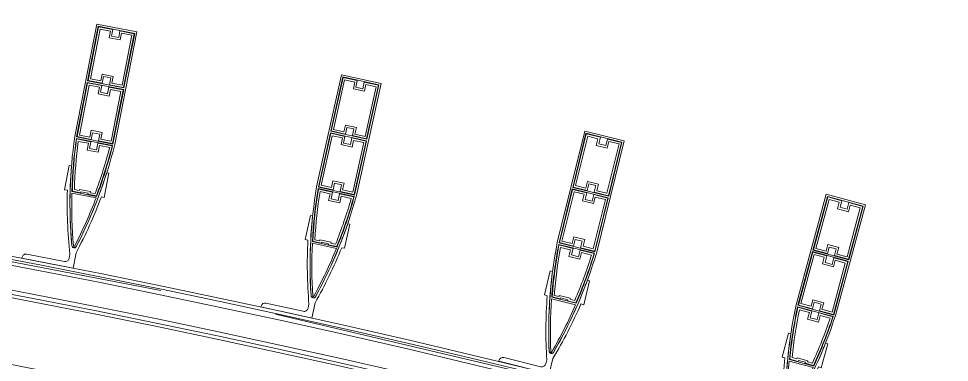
# Model space of a CAD drawing. Header units: millimetres. Extents: x 48966 to 155647, y -43515 to 26217.
# Drawn here: x 119156 to 120301, y 23853 to 24276 of the extents above; entities that cross this region are included whole.
import ezdxf

# ---------------------------------------------------------------- set-up
doc = ezdxf.new("R2010")
doc.units = ezdxf.units.MM
for name, color, linetype, lineweight in [('Обобщенные модели', 7, 'Continuous', 9), ('Обобщенные модели-1', 7, 'Continuous', 18), ('Стены', 7, 'Continuous', 9)]:
    doc.layers.add(name, color=color, linetype=linetype, lineweight=lineweight)

# ---------------------------------------------------------------- blocks, each defined once
blk = doc.blocks.new('Обвязочная балка 1 - Обвязочная балка 1-1451838-План 5-го этажа на отм_ _12_600')
at = {"layer": 'Обобщенные модели'}
for p, q in [((119331.5545655527, 23941.5302271243), (119013.0043873536, 24003.05683851292)), ((119896.6949899285, 23812.66652059957), (119472.6259966436, 23912.31573819218))]:
    blk.add_line(p, q, dxfattribs=at)
for radius, start, end in [(12629.02746373029, 359.9999999999995, 89.99999999999984), (12599.1490017062, 2.035554996136651e-13, 90.00000000000026)]:
    blk.add_arc((116781.6795116756, 11567.12158548958), radius, start, end, dxfattribs=at)
at = {"layer": 'Обобщенные модели-1'}
for radius, start, end in [(12639.94434061174, 359.9999999999995, 89.99999999999984), (12635.94434061175, 2.035554996136651e-13, 90.00000000000026), (12593.94434061173, 359.9999999999995, 90.00000000000006), (12589.94434061173, 1.717499527990299e-13, 90.00000000000038)]:
    blk.add_arc((116781.6795116756, 11567.12158548958), radius, start, end, dxfattribs=at)
blk = doc.blocks.new('Профиль ламели727 - Профиль ламели-1709081-План 5-го этажа на отм_ _12_600')
at = {"layer": 'Обобщенные модели-1'}
for p, q in [((89806.85198909043, 24507.06592597865), (89806.8519890904, 24366.16592597862)), ((89856.8519890904, 24507.06592597865), (89806.85198909043, 24507.06592597865)), ((89809.0519890904, 24436.46592597864), (89809.0519890904, 24504.86592597864)), ((89809.0519890904, 24504.86592597864), (89854.65198909042, 24504.86592597864)), ((89827.4019890904, 24504.36592597864), (89809.5519890904, 24504.36592597864)), ((89809.5519890904, 24504.36592597864), (89809.55198909041, 24436.96592597865)), ((89812.05198909043, 24439.46592597864), (89812.0519890904, 24501.86592597865)), ((89812.0519890904, 24501.86592597865), (89824.90198909039, 24501.86592597865)), ((89824.90198909039, 24501.86592597865), (89824.9019890904, 24493.46592597865)), ((89827.40198909042, 24495.96592597866), (89827.4019890904, 24504.36592597864)), ((89854.15198909039, 24504.36592597864), (89836.3019890904, 24504.36592597864)), ((89836.3019890904, 24504.36592597864), (89836.30198909043, 24495.96592597866)), ((89838.80198909043, 24493.46592597866), (89838.80198909041, 24501.86592597865)), ((89838.80198909041, 24501.86592597865), (89851.65198909039, 24501.86592597865)), ((89851.65198909039, 24501.86592597865), (89851.65198909042, 24439.46592597864)), ((89854.1519890904, 24436.96592597865), (89854.15198909039, 24504.36592597864)), ((89854.65198909042, 24504.86592597864), (89854.65198909042, 24436.46592597864)), ((89856.8519890904, 24366.1659259786), (89856.8519890904, 24507.06592597865)), ((89824.9019890904, 24493.46592597865), (89838.80198909043, 24493.46592597866)), ((89836.30198909043, 24495.96592597866), (89827.40198909042, 24495.96592597866)), ((89838.80198909041, 24447.86592597865), (89824.9019890904, 24447.86592597864)), ((89824.9019890904, 24447.86592597864), (89824.9019890904, 24439.46592597864)), ((89827.4019890904, 24436.96592597864), (89827.40198909037, 24445.36592597864)), ((89827.40198909037, 24445.36592597864), (89836.3019890904, 24445.36592597864)), ((89836.3019890904, 24445.36592597864), (89836.30198909043, 24436.96592597864)), ((89838.80198909043, 24439.46592597864), (89838.80198909041, 24447.86592597865)), ((89854.65198909042, 24436.46592597864), (89809.0519890904, 24436.46592597864)), ((89809.05198909038, 24434.56592597865), (89854.65198909042, 24434.56592597865)), ((89809.0519890904, 24366.16592597865), (89809.05198909038, 24434.56592597865)), ((89809.55198909041, 24436.96592597865), (89827.4019890904, 24436.96592597864)), ((89827.40198909042, 24434.06592597864), (89809.5519890904, 24434.06592597864)), ((89809.5519890904, 24434.06592597864), (89809.5519890904, 24366.66592597864)), ((89824.9019890904, 24439.46592597864), (89812.05198909043, 24439.46592597864)), ((89827.4019890904, 24425.66592597865), (89827.40198909042, 24434.06592597864)), ((89836.30198909043, 24436.96592597864), (89854.1519890904, 24436.96592597865)), ((89854.15198909042, 24434.06592597864), (89836.3019890904, 24434.06592597864)), ((89836.3019890904, 24434.06592597864), (89836.3019890904, 24425.66592597865)), ((89851.65198909042, 24439.46592597864), (89838.80198909043, 24439.46592597864)), ((89854.15198909039, 24366.66592597864), (89854.15198909042, 24434.06592597864)), ((89854.65198909042, 24434.56592597865), (89854.65198909043, 24366.16592597865)), ((89812.05198909043, 24369.16592597864), (89812.05198909043, 24431.56592597864)), ((89812.05198909043, 24431.56592597864), (89824.90198909039, 24431.56592597864)), ((89824.90198909039, 24431.56592597864), (89824.90198909039, 24423.16592597865)), ((89824.90198909039, 24423.16592597865), (89838.80198909041, 24423.16592597865)), ((89836.3019890904, 24425.66592597865), (89827.4019890904, 24425.66592597865)), ((89838.80198909041, 24423.16592597865), (89838.80198909043, 24431.56592597864)), ((89838.80198909043, 24431.56592597864), (89851.65198909039, 24431.56592597864)), ((89851.65198909039, 24431.56592597864), (89851.65198909039, 24369.16592597864)), ((89838.80198909041, 24377.56592597865), (89824.9019890904, 24377.56592597865)), ((89824.9019890904, 24377.56592597865), (89824.9019890904, 24369.16592597864)), ((89838.80198909041, 24369.16592597865), (89838.80198909041, 24377.56592597865)), ((89854.65198909043, 24366.16592597865), (89809.0519890904, 24366.16592597865)), ((89809.5519890904, 24366.66592597864), (89827.40198909037, 24366.66592597864)), ((89824.9019890904, 24369.16592597864), (89812.05198909043, 24369.16592597864)), ((89827.40198909037, 24366.66592597864), (89827.40198909042, 24375.06592597864)), ((89827.40198909042, 24375.06592597864), (89836.3019890904, 24375.06592597864)), ((89836.3019890904, 24375.06592597864), (89836.3019890904, 24366.66592597864)), ((89836.3019890904, 24366.66592597864), (89854.15198909039, 24366.66592597864)), ((89851.65198909039, 24369.16592597864), (89838.80198909041, 24369.16592597865)), ((89809.14919151428, 24364.26592597865), (89854.55478666653, 24364.26592597866)), ((89827.4019890904, 24363.76592597865), (89809.5519890904, 24363.76592597866)), ((89812.19809834602, 24361.26592597863), (89824.90198909039, 24361.26592597864)), ((89824.90198909039, 24361.26592597864), (89824.90198909039, 24352.86592597864)), ((89827.4019890904, 24355.36592597864), (89827.4019890904, 24363.76592597865)), ((89836.3019890904, 24355.36592597865), (89827.4019890904, 24355.36592597864)), ((89854.1519890904, 24363.76592597865), (89836.3019890904, 24363.76592597865)), ((89836.3019890904, 24363.76592597865), (89836.3019890904, 24355.36592597865)), ((89838.80198909043, 24352.86592597864), (89838.80198909041, 24361.26592597864)), ((89838.80198909041, 24361.26592597864), (89851.50587983476, 24361.26592597864)), ((89824.90198909039, 24352.86592597864), (89838.80198909043, 24352.86592597864)), ((89809.781992046, 24330.06592597863), (89806.9269890904, 24330.06592597863)), ((89806.9269890904, 24330.06592597863), (89806.9269890904, 24299.66592597864)), ((89856.77698909039, 24330.06592597864), (89853.9219861348, 24330.06592597865)), ((89856.77698909037, 24299.66592597864), (89856.77698909039, 24330.06592597864)), ((89806.9269890904, 24299.66592597864), (89810.54223005513, 24299.66592597866)), ((89847.37777499427, 24299.16592597865), (89816.32620318655, 24299.16592597865)), ((89816.64944149723, 24297.26592597864), (89847.0545366836, 24297.26592597865)), ((89816.8019890904, 24299.66592597864), (89827.4019890904, 24299.66592597864)), ((89824.90198909039, 24302.16592597865), (89818.8809563321, 24302.16592597864)), ((89838.80198909043, 24303.46592597864), (89824.9019890904, 24303.46592597865)), ((89824.9019890904, 24303.46592597865), (89824.90198909039, 24302.16592597865)), ((89827.4019890904, 24299.66592597864), (89827.4019890904, 24300.96592597865)), ((89827.4019890904, 24300.96592597865), (89836.3019890904, 24300.96592597865)), ((89836.3019890904, 24300.96592597865), (89836.30198909038, 24299.66592597864)), ((89836.30198909038, 24299.66592597864), (89846.9019890904, 24299.66592597864)), ((89838.80198909043, 24302.16592597865), (89838.80198909043, 24303.46592597864)), ((89844.8230218487, 24302.16592597865), (89838.80198909043, 24302.16592597865)), ((89853.16174812565, 24299.66592597864), (89856.77698909037, 24299.66592597864)), ((89828.85198909038, 24223.04548676839), (89828.85198909038, 24218.06592597864)), ((89835.85198909038, 24207.06592597865), (89835.8519890904, 24226.27545576109)), ((89771.85198909037, 24208.06592597864), (89771.8519890904, 24207.06592597864)), ((89771.8519890904, 24207.06592597864), (89835.85198909038, 24207.06592597865)), ((89823.8519890904, 24213.06592597865), (89776.8519890904, 24213.06592597864))]:
    blk.add_line(p, q, dxfattribs=at)
for centre, radius, start, end in [((90380.64946821338, 24394.56844262965), 574.4999999999983, 182.8337823896691, 196.2257771774627), ((89283.0545099674, 24394.56844262965), 574.5000000000173, 343.774222822535, 357.1662176103294), ((90380.65914221479, 24394.32696804814), 572.3000000000077, 183.0109450341042, 189.571498616435), ((90380.44963062988, 24395.87702818088), 571.7999999999917, 183.2193057996185, 189.6866706437338), ((90380.46208070821, 24395.59574319173), 569.30000000001, 183.4571362504515, 189.4457399322552), ((89283.24189747259, 24395.59574319173), 569.2999999999984, 350.5542600677451, 356.5428637495489), ((89283.25434755092, 24395.87702818088), 571.7999999999964, 350.3133293562643, 356.78069420038), ((89283.04483596601, 24394.32696804814), 572.2999999999857, 350.4285013835646, 356.9890549658962), ((90380.64946821472, 24394.56844262996), 574.5000000013731, 186.446529140058, 196.2576459945094), ((89283.05450996608, 24394.56844262996), 574.5000000013837, 343.7423540054901, 353.5534708599421), ((90377.14946821472, 24394.56844262996), 574.5000000013831, 189.5083592599098, 197.3711585500266), ((90348.97973369507, 24386.75614895597), 539.7999999999947, 189.5427837694627, 196.4343711037516), ((89314.72424448573, 24386.75614895597), 539.7999999999928, 343.5656288962479, 350.4572162305375), ((89286.55450996608, 24394.56844262996), 574.5000000013747, 342.9660570241542, 350.4916407400883), ((89831.8519890904, 24235.06592597864), 3.000000000007397, 199.9999999999315, 339.9999999998421), ((89831.8519890904, 24234.5291039573), 2.843404643644518, 196.2576459944509, 343.7423540056188), ((89831.8519890904, 24234.22002636343), 0.6447598923847162, 196.4343711033289, 343.5656288963603), ((89823.8519890904, 24218.06592597864), 5, 269.9999999999996, 0), ((89776.8519890904, 24208.06592597864), 5, 90, 180)]:
    blk.add_arc(centre, radius, start, end, dxfattribs=at)
blk = doc.blocks.new('Профиль ламели728 - Профиль ламели-1709351-План 5-го этажа на отм_ _12_600')
at = {"layer": 'Обобщенные модели-1'}
for p, q in [((89806.85198909043, 24507.06592597864), (89806.85198909043, 24366.16592597862)), ((89856.8519890904, 24507.06592597864), (89806.85198909043, 24507.06592597864)), ((89809.05198909038, 24436.46592597864), (89809.0519890904, 24504.86592597865)), ((89809.0519890904, 24504.86592597865), (89854.65198909043, 24504.86592597865)), ((89827.40198909042, 24504.36592597864), (89809.5519890904, 24504.36592597864)), ((89809.5519890904, 24504.36592597864), (89809.55198909041, 24436.96592597866)), ((89812.05198909043, 24439.46592597865), (89812.05198909043, 24501.86592597865)), ((89812.05198909043, 24501.86592597865), (89824.90198909039, 24501.86592597865)), ((89824.90198909039, 24501.86592597865), (89824.90198909039, 24493.46592597864)), ((89827.40198909042, 24495.96592597866), (89827.40198909042, 24504.36592597864)), ((89854.15198909042, 24504.36592597864), (89836.3019890904, 24504.36592597864)), ((89836.3019890904, 24504.36592597864), (89836.30198909043, 24495.96592597866)), ((89838.80198909043, 24493.46592597865), (89838.80198909043, 24501.86592597865)), ((89838.80198909043, 24501.86592597865), (89851.65198909042, 24501.86592597865)), ((89851.65198909042, 24501.86592597865), (89851.65198909042, 24439.46592597865)), ((89854.1519890904, 24436.96592597864), (89854.15198909042, 24504.36592597864)), ((89854.65198909043, 24504.86592597865), (89854.65198909042, 24436.46592597865)), ((89856.85198909041, 24366.16592597862), (89856.8519890904, 24507.06592597864)), ((89824.90198909039, 24493.46592597864), (89838.80198909043, 24493.46592597865)), ((89836.30198909043, 24495.96592597866), (89827.40198909042, 24495.96592597866)), ((89838.80198909043, 24447.86592597865), (89824.90198909039, 24447.86592597865)), ((89824.90198909039, 24447.86592597865), (89824.90198909039, 24439.46592597865)), ((89827.40198909042, 24436.96592597865), (89827.4019890904, 24445.36592597864)), ((89827.4019890904, 24445.36592597864), (89836.3019890904, 24445.36592597864)), ((89836.3019890904, 24445.36592597864), (89836.30198909043, 24436.96592597865)), ((89838.80198909043, 24439.46592597865), (89838.80198909043, 24447.86592597865)), ((89854.65198909042, 24436.46592597865), (89809.05198909038, 24436.46592597864)), ((89809.05198909038, 24434.56592597864), (89854.65198909043, 24434.56592597865)), ((89809.05198909038, 24366.16592597864), (89809.05198909038, 24434.56592597864)), ((89809.55198909041, 24436.96592597866), (89827.40198909042, 24436.96592597865)), ((89827.4019890904, 24434.06592597865), (89809.55198909041, 24434.06592597865)), ((89809.55198909041, 24434.06592597865), (89809.5519890904, 24366.66592597865)), ((89824.90198909039, 24439.46592597865), (89812.05198909043, 24439.46592597865)), ((89827.4019890904, 24425.66592597865), (89827.4019890904, 24434.06592597865)), ((89836.30198909043, 24436.96592597865), (89854.1519890904, 24436.96592597864)), ((89854.1519890904, 24434.06592597865), (89836.30198909043, 24434.06592597865)), ((89836.30198909043, 24434.06592597865), (89836.30198909043, 24425.66592597865)), ((89851.65198909042, 24439.46592597865), (89838.80198909043, 24439.46592597865)), ((89854.1519890904, 24366.66592597865), (89854.1519890904, 24434.06592597865)), ((89854.65198909043, 24434.56592597865), (89854.65198909043, 24366.16592597864)), ((89812.05198909044, 24369.16592597866), (89812.05198909044, 24431.56592597864)), ((89812.05198909044, 24431.56592597864), (89824.9019890904, 24431.56592597864)), ((89824.9019890904, 24431.56592597864), (89824.90198909039, 24423.16592597865)), ((89824.90198909039, 24423.16592597865), (89838.80198909043, 24423.16592597865)), ((89836.30198909043, 24425.66592597865), (89827.4019890904, 24425.66592597865)), ((89838.80198909043, 24423.16592597865), (89838.80198909044, 24431.56592597864)), ((89838.80198909044, 24431.56592597864), (89851.65198909043, 24431.56592597864)), ((89851.65198909043, 24431.56592597864), (89851.65198909042, 24369.16592597865)), ((89838.80198909043, 24377.56592597864), (89824.90198909039, 24377.56592597864)), ((89824.90198909039, 24377.56592597864), (89824.9019890904, 24369.16592597865)), ((89838.80198909043, 24369.16592597865), (89838.80198909043, 24377.56592597864)), ((89854.65198909043, 24366.16592597864), (89809.05198909038, 24366.16592597864)), ((89809.5519890904, 24366.66592597865), (89827.4019890904, 24366.66592597865)), ((89824.9019890904, 24369.16592597865), (89812.05198909044, 24369.16592597866)), ((89827.4019890904, 24366.66592597865), (89827.4019890904, 24375.06592597865)), ((89827.4019890904, 24375.06592597865), (89836.3019890904, 24375.06592597865)), ((89836.3019890904, 24375.06592597865), (89836.3019890904, 24366.66592597864)), ((89836.3019890904, 24366.66592597864), (89854.1519890904, 24366.66592597865)), ((89851.65198909042, 24369.16592597865), (89838.80198909043, 24369.16592597865)), ((89809.14919151431, 24364.26592597865), (89854.5547866665, 24364.26592597865)), ((89827.40198909042, 24363.76592597864), (89809.55198909041, 24363.76592597865)), ((89812.19809834605, 24361.26592597864), (89824.90198909039, 24361.26592597865)), ((89824.90198909039, 24361.26592597865), (89824.90198909039, 24352.86592597865)), ((89827.40198909042, 24355.36592597866), (89827.40198909042, 24363.76592597864)), ((89836.3019890904, 24355.36592597865), (89827.40198909042, 24355.36592597866)), ((89854.15198909042, 24363.76592597864), (89836.3019890904, 24363.76592597864)), ((89836.3019890904, 24363.76592597864), (89836.3019890904, 24355.36592597865)), ((89838.80198909043, 24352.86592597865), (89838.80198909041, 24361.26592597865)), ((89838.80198909041, 24361.26592597865), (89851.50587983476, 24361.26592597865)), ((89824.90198909039, 24352.86592597865), (89838.80198909043, 24352.86592597865)), ((89809.78199204605, 24330.06592597865), (89806.92698909043, 24330.06592597865)), ((89806.92698909043, 24330.06592597865), (89806.92698909043, 24299.66592597865)), ((89856.77698909042, 24330.06592597865), (89853.92198613481, 24330.06592597866)), ((89856.77698909043, 24299.66592597865), (89856.77698909042, 24330.06592597865)), ((89806.92698909043, 24299.66592597865), (89810.54223005516, 24299.66592597865)), ((89847.37777499428, 24299.16592597864), (89816.32620318657, 24299.16592597864)), ((89816.64944149723, 24297.26592597865), (89847.05453668359, 24297.26592597865)), ((89816.80198909041, 24299.66592597866), (89827.40198909042, 24299.66592597866)), ((89824.90198909039, 24302.16592597865), (89818.88095633211, 24302.16592597866)), ((89838.80198909041, 24303.46592597865), (89824.90198909039, 24303.46592597865)), ((89824.90198909039, 24303.46592597865), (89824.90198909039, 24302.16592597865)), ((89827.40198909042, 24299.66592597866), (89827.4019890904, 24300.96592597865)), ((89827.4019890904, 24300.96592597865), (89836.30198909043, 24300.96592597865)), ((89836.30198909043, 24300.96592597865), (89836.30198909043, 24299.66592597866)), ((89836.30198909043, 24299.66592597866), (89846.9019890904, 24299.66592597865)), ((89838.80198909043, 24302.16592597865), (89838.80198909041, 24303.46592597865)), ((89844.82302184872, 24302.16592597865), (89838.80198909043, 24302.16592597865)), ((89853.1617481257, 24299.66592597865), (89856.77698909043, 24299.66592597865)), ((89828.8519890904, 24223.04548676839), (89828.85198909041, 24218.06592597865)), ((89835.8519890904, 24207.06592597865), (89835.8519890904, 24226.27545576111)), ((89771.8519890904, 24208.06592597865), (89771.85198909041, 24207.06592597865)), ((89771.85198909041, 24207.06592597865), (89835.8519890904, 24207.06592597865)), ((89823.8519890904, 24213.06592597865), (89776.8519890904, 24213.06592597864))]:
    blk.add_line(p, q, dxfattribs=at)
for centre, radius, start, end in [((90380.64946821338, 24394.56844262965), 574.4999999999983, 182.8337823896691, 196.2257771774627), ((89283.0545099674, 24394.56844262965), 574.5000000000173, 343.774222822535, 357.1662176103294), ((90380.65914221479, 24394.32696804814), 572.3000000000077, 183.0109450341042, 189.571498616435), ((90380.44963062988, 24395.87702818088), 571.7999999999917, 183.2193057996185, 189.6866706437338), ((90380.46208070821, 24395.59574319173), 569.30000000001, 183.4571362504515, 189.4457399322552), ((89283.24189747259, 24395.59574319173), 569.2999999999984, 350.5542600677451, 356.5428637495489), ((89283.25434755092, 24395.87702818088), 571.7999999999964, 350.3133293562643, 356.78069420038), ((89283.04483596601, 24394.32696804814), 572.2999999999857, 350.4285013835646, 356.9890549658962), ((90380.64946821472, 24394.56844262996), 574.5000000013731, 186.446529140058, 196.2576459945094), ((89283.05450996608, 24394.56844262996), 574.5000000013837, 343.7423540054901, 353.5534708599421), ((90377.14946821472, 24394.56844262996), 574.5000000013831, 189.5083592599098, 197.3711585500266), ((90348.97973369507, 24386.75614895597), 539.7999999999947, 189.5427837694627, 196.4343711037516), ((89314.72424448573, 24386.75614895597), 539.7999999999928, 343.5656288962479, 350.4572162305375), ((89286.55450996608, 24394.56844262996), 574.5000000013747, 342.9660570241542, 350.4916407400883), ((89831.8519890904, 24235.06592597864), 3.000000000007397, 199.9999999999315, 339.9999999998421), ((89831.8519890904, 24234.5291039573), 2.843404643644518, 196.2576459944509, 343.7423540056188), ((89831.8519890904, 24234.22002636343), 0.6447598923847162, 196.4343711033289, 343.5656288963603), ((89823.8519890904, 24218.06592597864), 5, 269.9999999999996, 0), ((89776.8519890904, 24208.06592597864), 5, 90, 180)]:
    blk.add_arc(centre, radius, start, end, dxfattribs=at)
blk = doc.blocks.new('Профиль ламели729 - Профиль ламели-1709621-План 5-го этажа на отм_ _12_600')
at = {"layer": 'Обобщенные модели-1'}
for p, q in [((89806.85198909044, 24507.06592597865), (89806.85198909043, 24366.16592597863)), ((89856.85198909041, 24507.06592597864), (89806.85198909044, 24507.06592597865)), ((89809.0519890904, 24436.46592597865), (89809.0519890904, 24504.86592597864)), ((89809.0519890904, 24504.86592597864), (89854.65198909043, 24504.86592597864)), ((89827.4019890904, 24504.36592597865), (89809.5519890904, 24504.36592597865)), ((89809.5519890904, 24504.36592597865), (89809.55198909041, 24436.96592597865)), ((89812.05198909044, 24439.46592597865), (89812.05198909043, 24501.86592597865)), ((89812.05198909043, 24501.86592597865), (89824.9019890904, 24501.86592597865)), ((89824.9019890904, 24501.86592597865), (89824.9019890904, 24493.46592597865)), ((89827.40198909042, 24495.96592597866), (89827.4019890904, 24504.36592597865)), ((89854.15198909042, 24504.36592597865), (89836.30198909043, 24504.36592597865)), ((89836.30198909043, 24504.36592597865), (89836.3019890904, 24495.96592597866)), ((89838.80198909041, 24493.46592597865), (89838.80198909043, 24501.86592597865)), ((89838.80198909043, 24501.86592597865), (89851.65198909043, 24501.86592597865)), ((89851.65198909043, 24501.86592597865), (89851.65198909042, 24439.46592597865)), ((89854.15198909043, 24436.96592597865), (89854.15198909042, 24504.36592597865)), ((89854.65198909043, 24504.86592597864), (89854.65198909043, 24436.46592597866)), ((89856.85198909043, 24366.16592597862), (89856.85198909041, 24507.06592597864)), ((89824.9019890904, 24493.46592597865), (89838.80198909041, 24493.46592597865)), ((89836.3019890904, 24495.96592597866), (89827.40198909042, 24495.96592597866)), ((89838.80198909041, 24447.86592597864), (89824.90198909039, 24447.86592597866)), ((89824.90198909039, 24447.86592597866), (89824.90198909042, 24439.46592597864)), ((89827.40198909042, 24436.96592597865), (89827.40198909042, 24445.36592597865)), ((89827.40198909042, 24445.36592597865), (89836.30198909043, 24445.36592597865)), ((89836.30198909043, 24445.36592597865), (89836.30198909043, 24436.96592597865)), ((89838.80198909043, 24439.46592597864), (89838.80198909041, 24447.86592597864)), ((89854.65198909043, 24436.46592597866), (89809.0519890904, 24436.46592597865)), ((89809.0519890904, 24434.56592597864), (89854.65198909043, 24434.56592597865)), ((89809.05198909038, 24366.16592597865), (89809.0519890904, 24434.56592597864)), ((89809.55198909041, 24436.96592597865), (89827.40198909042, 24436.96592597865)), ((89827.40198909042, 24434.06592597864), (89809.55198909041, 24434.06592597865)), ((89809.55198909041, 24434.06592597865), (89809.5519890904, 24366.66592597865)), ((89824.90198909042, 24439.46592597864), (89812.05198909044, 24439.46592597865)), ((89827.40198909042, 24425.66592597865), (89827.40198909042, 24434.06592597864)), ((89836.30198909043, 24436.96592597865), (89854.15198909043, 24436.96592597865)), ((89854.15198909042, 24434.06592597864), (89836.3019890904, 24434.06592597864)), ((89836.3019890904, 24434.06592597864), (89836.3019890904, 24425.66592597865)), ((89851.65198909042, 24439.46592597865), (89838.80198909043, 24439.46592597864)), ((89854.15198909042, 24366.66592597864), (89854.15198909042, 24434.06592597864)), ((89854.65198909043, 24434.56592597865), (89854.65198909043, 24366.16592597865)), ((89812.05198909044, 24369.16592597865), (89812.05198909043, 24431.56592597865)), ((89812.05198909043, 24431.56592597865), (89824.9019890904, 24431.56592597865)), ((89824.9019890904, 24431.56592597865), (89824.90198909039, 24423.16592597865)), ((89824.90198909039, 24423.16592597865), (89838.80198909041, 24423.16592597864)), ((89836.3019890904, 24425.66592597865), (89827.40198909042, 24425.66592597865)), ((89838.80198909041, 24423.16592597864), (89838.80198909041, 24431.56592597865)), ((89838.80198909041, 24431.56592597865), (89851.65198909042, 24431.56592597865)), ((89851.65198909042, 24431.56592597865), (89851.65198909042, 24369.16592597865)), ((89838.80198909043, 24377.56592597865), (89824.9019890904, 24377.56592597865)), ((89824.9019890904, 24377.56592597865), (89824.9019890904, 24369.16592597865)), ((89838.80198909041, 24369.16592597865), (89838.80198909043, 24377.56592597865)), ((89854.65198909043, 24366.16592597865), (89809.05198909038, 24366.16592597865)), ((89809.5519890904, 24366.66592597865), (89827.40198909042, 24366.66592597864)), ((89824.9019890904, 24369.16592597865), (89812.05198909044, 24369.16592597865)), ((89827.40198909042, 24366.66592597864), (89827.40198909042, 24375.06592597864)), ((89827.40198909042, 24375.06592597864), (89836.30198909043, 24375.06592597864)), ((89836.30198909043, 24375.06592597864), (89836.30198909043, 24366.66592597864)), ((89836.30198909043, 24366.66592597864), (89854.15198909042, 24366.66592597864)), ((89851.65198909042, 24369.16592597865), (89838.80198909041, 24369.16592597865)), ((89809.14919151428, 24364.26592597865), (89854.55478666654, 24364.26592597866)), ((89827.40198909043, 24363.76592597865), (89809.55198909041, 24363.76592597866)), ((89812.19809834602, 24361.26592597865), (89824.9019890904, 24361.26592597865)), ((89824.9019890904, 24361.26592597865), (89824.9019890904, 24352.86592597866)), ((89827.40198909042, 24355.36592597865), (89827.40198909043, 24363.76592597865)), ((89836.30198909043, 24355.36592597865), (89827.40198909042, 24355.36592597865)), ((89854.15198909042, 24363.76592597865), (89836.30198909043, 24363.76592597865)), ((89836.30198909043, 24363.76592597865), (89836.30198909043, 24355.36592597865)), ((89838.80198909043, 24352.86592597865), (89838.80198909043, 24361.26592597865)), ((89838.80198909043, 24361.26592597865), (89851.50587983479, 24361.26592597865)), ((89824.9019890904, 24352.86592597866), (89838.80198909043, 24352.86592597865)), ((89809.78199204603, 24330.06592597865), (89806.9269890904, 24330.06592597865)), ((89806.9269890904, 24330.06592597865), (89806.92698909043, 24299.66592597864)), ((89856.77698909039, 24330.06592597865), (89853.92198613481, 24330.06592597866)), ((89856.77698909039, 24299.66592597864), (89856.77698909039, 24330.06592597865)), ((89806.92698909043, 24299.66592597864), (89810.54223005513, 24299.66592597866)), ((89847.37777499427, 24299.16592597865), (89816.32620318657, 24299.16592597865)), ((89816.64944149721, 24297.26592597864), (89847.05453668359, 24297.26592597866)), ((89816.80198909041, 24299.66592597864), (89827.40198909042, 24299.66592597865)), ((89824.90198909042, 24302.16592597865), (89818.88095633211, 24302.16592597865)), ((89838.80198909043, 24303.46592597865), (89824.90198909042, 24303.46592597866)), ((89824.90198909042, 24303.46592597866), (89824.90198909042, 24302.16592597865)), ((89827.40198909042, 24299.66592597865), (89827.40198909042, 24300.96592597866)), ((89827.40198909042, 24300.96592597866), (89836.30198909043, 24300.96592597866)), ((89836.30198909043, 24300.96592597866), (89836.30198909043, 24299.66592597865)), ((89836.30198909043, 24299.66592597865), (89846.90198909042, 24299.66592597864)), ((89838.80198909041, 24302.16592597865), (89838.80198909043, 24303.46592597865)), ((89844.82302184872, 24302.16592597865), (89838.80198909041, 24302.16592597865)), ((89853.16174812568, 24299.66592597865), (89856.77698909039, 24299.66592597864)), ((89828.8519890904, 24223.04548676839), (89828.85198909041, 24218.06592597865)), ((89835.8519890904, 24207.06592597865), (89835.85198909041, 24226.27545576109)), ((89771.8519890904, 24208.06592597864), (89771.8519890904, 24207.06592597864)), ((89771.8519890904, 24207.06592597864), (89835.8519890904, 24207.06592597865)), ((89823.85198909041, 24213.06592597864), (89776.85198909041, 24213.06592597864))]:
    blk.add_line(p, q, dxfattribs=at)
for centre, radius, start, end in [((90380.64946821338, 24394.56844262965), 574.4999999999983, 182.8337823896691, 196.2257771774627), ((89283.0545099674, 24394.56844262965), 574.5000000000173, 343.774222822535, 357.1662176103294), ((90380.65914221479, 24394.32696804814), 572.3000000000077, 183.0109450341042, 189.571498616435), ((90380.44963062988, 24395.87702818088), 571.7999999999917, 183.2193057996185, 189.6866706437338), ((90380.46208070821, 24395.59574319173), 569.30000000001, 183.4571362504515, 189.4457399322552), ((89283.24189747259, 24395.59574319173), 569.2999999999984, 350.5542600677451, 356.5428637495489), ((89283.25434755092, 24395.87702818088), 571.7999999999964, 350.3133293562643, 356.78069420038), ((89283.04483596601, 24394.32696804814), 572.2999999999857, 350.4285013835646, 356.9890549658962), ((90380.64946821472, 24394.56844262996), 574.5000000013731, 186.446529140058, 196.2576459945094), ((89283.05450996608, 24394.56844262996), 574.5000000013837, 343.7423540054901, 353.5534708599421), ((90377.14946821472, 24394.56844262996), 574.5000000013831, 189.5083592599098, 197.3711585500266), ((90348.97973369507, 24386.75614895597), 539.7999999999947, 189.5427837694627, 196.4343711037516), ((89314.72424448573, 24386.75614895597), 539.7999999999928, 343.5656288962479, 350.4572162305375), ((89286.55450996608, 24394.56844262996), 574.5000000013747, 342.9660570241542, 350.4916407400883), ((89831.8519890904, 24235.06592597864), 3.000000000007397, 199.9999999999315, 339.9999999998421), ((89831.8519890904, 24234.5291039573), 2.843404643644518, 196.2576459944509, 343.7423540056188), ((89831.8519890904, 24234.22002636343), 0.6447598923847162, 196.4343711033289, 343.5656288963603), ((89823.8519890904, 24218.06592597864), 5, 269.9999999999996, 0), ((89776.8519890904, 24208.06592597864), 5, 90, 180)]:
    blk.add_arc(centre, radius, start, end, dxfattribs=at)
blk = doc.blocks.new('Профиль ламели730 - Профиль ламели-1709893-План 5-го этажа на отм_ _12_600')
at = {"layer": 'Обобщенные модели-1'}
for p, q in [((89806.85198909044, 24507.06592597865), (89806.85198909044, 24366.16592597862)), ((89856.85198909041, 24507.06592597865), (89806.85198909044, 24507.06592597865)), ((89809.05198909044, 24436.46592597865), (89809.05198909043, 24504.86592597866)), ((89809.05198909043, 24504.86592597866), (89854.65198909043, 24504.86592597867)), ((89827.40198909043, 24504.36592597866), (89809.55198909043, 24504.36592597866)), ((89809.55198909043, 24504.36592597866), (89809.55198909043, 24436.96592597866)), ((89812.05198909045, 24439.46592597866), (89812.05198909045, 24501.86592597867)), ((89812.05198909045, 24501.86592597867), (89824.90198909042, 24501.86592597867)), ((89824.90198909042, 24501.86592597867), (89824.90198909045, 24493.46592597867)), ((89827.40198909042, 24495.96592597866), (89827.40198909043, 24504.36592597866)), ((89854.15198909046, 24504.36592597866), (89836.30198909044, 24504.36592597866)), ((89836.30198909044, 24504.36592597866), (89836.30198909044, 24495.96592597866)), ((89838.80198909043, 24493.46592597866), (89838.80198909044, 24501.86592597865)), ((89838.80198909044, 24501.86592597865), (89851.65198909043, 24501.86592597866)), ((89851.65198909043, 24501.86592597866), (89851.65198909043, 24439.46592597865)), ((89854.15198909043, 24436.96592597866), (89854.15198909046, 24504.36592597866)), ((89854.65198909043, 24504.86592597867), (89854.65198909045, 24436.46592597865)), ((89856.85198909043, 24366.16592597862), (89856.85198909041, 24507.06592597865)), ((89824.90198909045, 24493.46592597867), (89838.80198909043, 24493.46592597866)), ((89836.30198909044, 24495.96592597866), (89827.40198909042, 24495.96592597866)), ((89838.80198909043, 24447.86592597865), (89824.90198909042, 24447.86592597866)), ((89824.90198909042, 24447.86592597866), (89824.90198909042, 24439.46592597866)), ((89827.40198909042, 24436.96592597866), (89827.40198909043, 24445.36592597866)), ((89827.40198909043, 24445.36592597866), (89836.30198909044, 24445.36592597866)), ((89836.30198909044, 24445.36592597866), (89836.30198909043, 24436.96592597866)), ((89838.80198909044, 24439.46592597865), (89838.80198909043, 24447.86592597865)), ((89854.65198909045, 24436.46592597865), (89809.05198909044, 24436.46592597865)), ((89809.05198909044, 24434.56592597866), (89854.65198909045, 24434.56592597866)), ((89809.05198909043, 24366.16592597866), (89809.05198909044, 24434.56592597866)), ((89809.55198909043, 24436.96592597866), (89827.40198909042, 24436.96592597866)), ((89827.40198909043, 24434.06592597866), (89809.55198909041, 24434.06592597866)), ((89809.55198909041, 24434.06592597866), (89809.55198909041, 24366.66592597865)), ((89824.90198909042, 24439.46592597866), (89812.05198909045, 24439.46592597866)), ((89827.40198909042, 24425.66592597865), (89827.40198909043, 24434.06592597866)), ((89836.30198909043, 24436.96592597866), (89854.15198909043, 24436.96592597866)), ((89854.15198909042, 24434.06592597865), (89836.30198909043, 24434.06592597865)), ((89836.30198909043, 24434.06592597865), (89836.30198909043, 24425.66592597865)), ((89851.65198909043, 24439.46592597865), (89838.80198909044, 24439.46592597865)), ((89854.15198909043, 24366.66592597866), (89854.15198909042, 24434.06592597865)), ((89854.65198909045, 24434.56592597866), (89854.65198909043, 24366.16592597866)), ((89812.05198909044, 24369.16592597866), (89812.05198909044, 24431.56592597866)), ((89812.05198909044, 24431.56592597866), (89824.90198909042, 24431.56592597866)), ((89824.90198909042, 24431.56592597866), (89824.90198909045, 24423.16592597866)), ((89824.90198909045, 24423.16592597866), (89838.80198909044, 24423.16592597866)), ((89836.30198909043, 24425.66592597865), (89827.40198909042, 24425.66592597865)), ((89838.80198909044, 24423.16592597866), (89838.80198909044, 24431.56592597865)), ((89838.80198909044, 24431.56592597865), (89851.65198909043, 24431.56592597866)), ((89851.65198909043, 24431.56592597866), (89851.65198909042, 24369.16592597866)), ((89838.80198909044, 24377.56592597865), (89824.90198909045, 24377.56592597866)), ((89824.90198909045, 24377.56592597866), (89824.90198909042, 24369.16592597866)), ((89838.80198909044, 24369.16592597866), (89838.80198909044, 24377.56592597865)), ((89854.65198909043, 24366.16592597866), (89809.05198909043, 24366.16592597866)), ((89809.55198909041, 24366.66592597865), (89827.40198909043, 24366.66592597866)), ((89824.90198909042, 24369.16592597866), (89812.05198909044, 24369.16592597866)), ((89827.40198909043, 24366.66592597866), (89827.40198909042, 24375.06592597865)), ((89827.40198909042, 24375.06592597865), (89836.30198909043, 24375.06592597865)), ((89836.30198909043, 24375.06592597865), (89836.30198909044, 24366.66592597866)), ((89836.30198909044, 24366.66592597866), (89854.15198909043, 24366.66592597866)), ((89851.65198909042, 24369.16592597866), (89838.80198909044, 24369.16592597866)), ((89809.14919151431, 24364.26592597865), (89854.55478666654, 24364.26592597866)), ((89827.40198909042, 24363.76592597866), (89809.55198909043, 24363.76592597866)), ((89812.19809834607, 24361.26592597865), (89824.90198909042, 24361.26592597866)), ((89824.90198909042, 24361.26592597866), (89824.90198909042, 24352.86592597867)), ((89827.40198909042, 24355.36592597865), (89827.40198909042, 24363.76592597866)), ((89836.30198909044, 24355.36592597865), (89827.40198909042, 24355.36592597865)), ((89854.15198909043, 24363.76592597866), (89836.30198909044, 24363.76592597866)), ((89836.30198909044, 24363.76592597866), (89836.30198909044, 24355.36592597865)), ((89838.80198909043, 24352.86592597866), (89838.80198909043, 24361.26592597865)), ((89838.80198909043, 24361.26592597865), (89851.50587983482, 24361.26592597867)), ((89824.90198909042, 24352.86592597867), (89838.80198909043, 24352.86592597866)), ((89809.78199204603, 24330.06592597865), (89806.92698909043, 24330.06592597866)), ((89806.92698909043, 24330.06592597866), (89806.92698909044, 24299.66592597866)), ((89856.77698909043, 24330.06592597866), (89853.92198613482, 24330.06592597867)), ((89856.77698909045, 24299.66592597866), (89856.77698909043, 24330.06592597866)), ((89806.92698909044, 24299.66592597866), (89810.54223005519, 24299.66592597868)), ((89847.37777499427, 24299.16592597865), (89816.32620318659, 24299.16592597866)), ((89816.64944149723, 24297.26592597866), (89847.05453668364, 24297.26592597867)), ((89816.80198909045, 24299.66592597866), (89827.40198909043, 24299.66592597866)), ((89824.90198909042, 24302.16592597866), (89818.88095633211, 24302.16592597865)), ((89838.80198909044, 24303.46592597866), (89824.90198909042, 24303.46592597866)), ((89824.90198909042, 24303.46592597866), (89824.90198909042, 24302.16592597866)), ((89827.40198909043, 24299.66592597866), (89827.40198909043, 24300.96592597866)), ((89827.40198909043, 24300.96592597866), (89836.30198909043, 24300.96592597865)), ((89836.30198909043, 24300.96592597865), (89836.30198909043, 24299.66592597866)), ((89836.30198909043, 24299.66592597866), (89846.90198909043, 24299.66592597866)), ((89838.80198909044, 24302.16592597866), (89838.80198909044, 24303.46592597866)), ((89844.82302184874, 24302.16592597866), (89838.80198909044, 24302.16592597866)), ((89853.1617481257, 24299.66592597866), (89856.77698909045, 24299.66592597866)), ((89828.85198909041, 24223.04548676841), (89828.85198909043, 24218.06592597865)), ((89835.85198909043, 24207.06592597867), (89835.85198909043, 24226.27545576111)), ((89771.85198909044, 24208.06592597865), (89771.85198909043, 24207.06592597866)), ((89771.85198909043, 24207.06592597866), (89835.85198909043, 24207.06592597867)), ((89823.85198909043, 24213.06592597867), (89776.85198909043, 24213.06592597866))]:
    blk.add_line(p, q, dxfattribs=at)
for centre, radius, start, end in [((90380.64946821338, 24394.56844262965), 574.4999999999983, 182.8337823896691, 196.2257771774627), ((89283.0545099674, 24394.56844262965), 574.5000000000173, 343.774222822535, 357.1662176103294), ((90380.65914221479, 24394.32696804814), 572.3000000000077, 183.0109450341042, 189.571498616435), ((90380.44963062988, 24395.87702818088), 571.7999999999917, 183.2193057996185, 189.6866706437338), ((90380.46208070821, 24395.59574319173), 569.30000000001, 183.4571362504515, 189.4457399322552), ((89283.24189747259, 24395.59574319173), 569.2999999999984, 350.5542600677451, 356.5428637495489), ((89283.25434755092, 24395.87702818088), 571.7999999999964, 350.3133293562643, 356.78069420038), ((89283.04483596601, 24394.32696804814), 572.2999999999857, 350.4285013835646, 356.9890549658962), ((90380.64946821472, 24394.56844262996), 574.5000000013731, 186.446529140058, 196.2576459945094), ((89283.05450996608, 24394.56844262996), 574.5000000013837, 343.7423540054901, 353.5534708599421), ((90377.14946821472, 24394.56844262996), 574.5000000013831, 189.5083592599098, 197.3711585500266), ((90348.97973369507, 24386.75614895597), 539.7999999999947, 189.5427837694627, 196.4343711037516), ((89314.72424448573, 24386.75614895597), 539.7999999999928, 343.5656288962479, 350.4572162305375), ((89286.55450996608, 24394.56844262996), 574.5000000013747, 342.9660570241542, 350.4916407400883), ((89831.8519890904, 24235.06592597864), 3.000000000007397, 199.9999999999315, 339.9999999998421), ((89831.8519890904, 24234.5291039573), 2.843404643644518, 196.2576459944509, 343.7423540056188), ((89831.8519890904, 24234.22002636343), 0.6447598923847162, 196.4343711033289, 343.5656288963603), ((89823.8519890904, 24218.06592597864), 5, 269.9999999999996, 0), ((89776.8519890904, 24208.06592597864), 5, 90, 180)]:
    blk.add_arc(centre, radius, start, end, dxfattribs=at)

msp = doc.modelspace()

# ---------------------------------------------------------------- linework, layer by layer
at = {"layer": 'Стены'}
msp.add_arc((116807.9825421864, 11593.31136293297), 12478.5541213404, 78.73324516521971, 84.24521835296117, dxfattribs=at)

# ---------------------------------------------------------------- block references
at = {"layer": 'Обобщенные модели'}
for name, p, rotation in [('Профиль ламели727 - Профиль ламели-1709081-План 5-го этажа на отм_ _12_600', (26405.45255190178, 17542.61032771905), 348.8799999999969), ('Профиль ламели728 - Профиль ламели-1709351-План 5-го этажа на отм_ _12_600', (26572.7159390197, 19685.85298656882), 347.5200000000063), ('Профиль ламели729 - Профиль ламели-1709621-План 5-го этажа на отм_ _12_600', (26790.83992272843, 21824.69079529698), 346.1599999999925), ('Профиль ламели730 - Профиль ламели-1709893-План 5-го этажа на отм_ _12_600', (27059.35209348846, 23956.58524993914), 344.8000000000052)]:
    msp.add_blockref(name, p, dxfattribs=dict(at, rotation=rotation))
msp.add_blockref('Обвязочная балка 1 - Обвязочная балка 1-1451838-План 5-го этажа на отм_ _12_600', (0, 0), dxfattribs=at)

doc.saveas('drawing.dxf')
